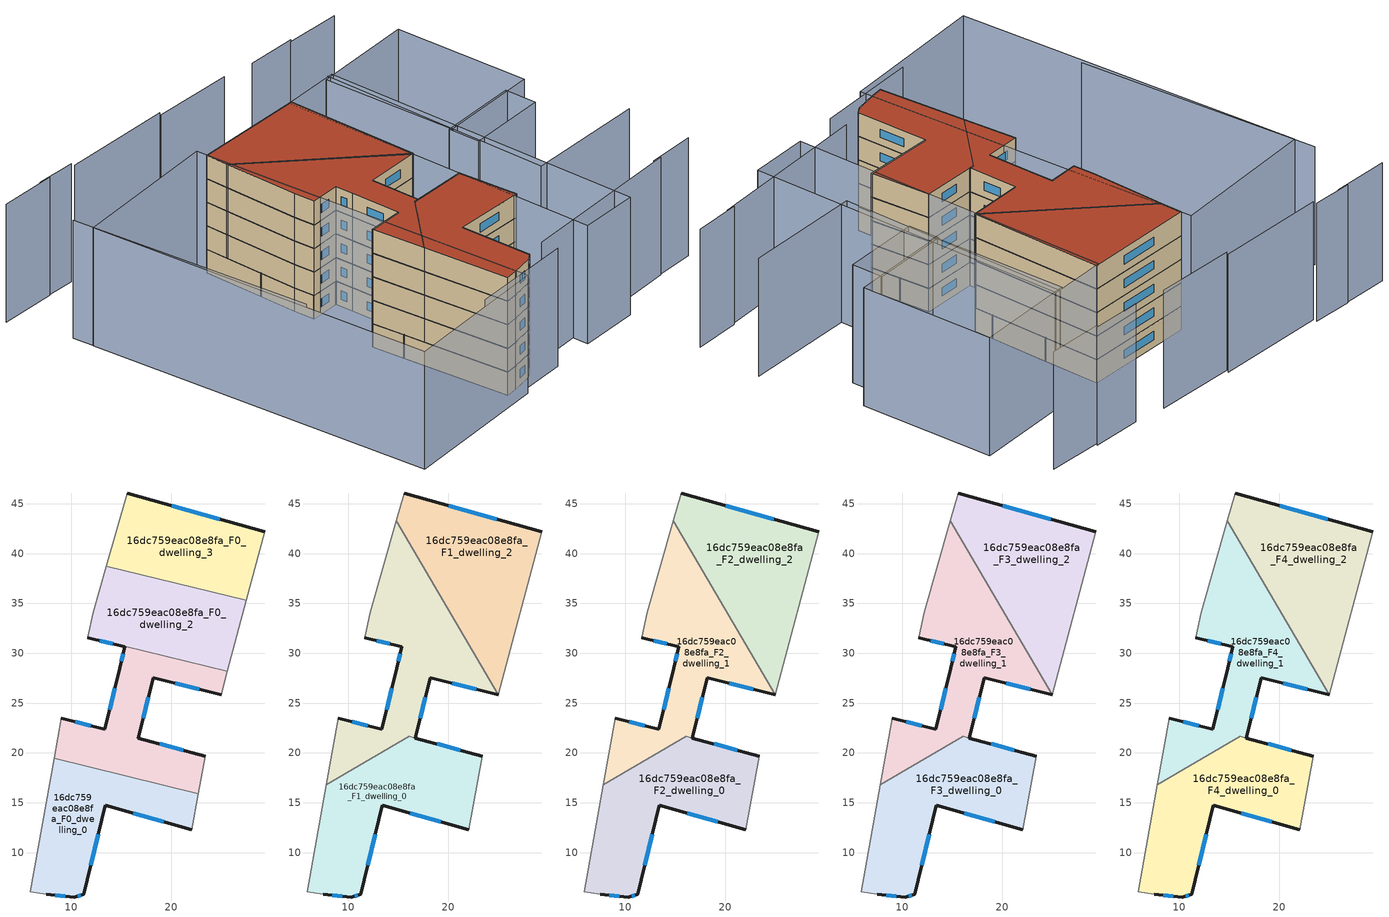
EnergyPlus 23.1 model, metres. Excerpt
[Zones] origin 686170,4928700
16dc759eac08e8fa_F0_dwelling_0
 floor ground (EU_floor_Construction): 22.07,12.26 22.73,15.91 8.26,19.44 5.88,6.04 7.46,5.79 10.3,5.53 11.25,5.82 13.37,14.76 z0
 wall outside (EU_wall_Construction): 22.07,12.26 13.37,14.76 11.25,5.82 10.3,5.53 7.46,5.79 z0:3
 wall adiabatic (EU_wall_Construction): 7.46,5.79 5.88,6.04 8.26,19.44 / 22.73,15.91 22.07,12.26 z0:3
 wall to 16dc759eac08e8fa_F0_dwelling_1 (EU_wall_Construction): 8.26,19.44 22.73,15.91 z0:3
 window (EU_Window_Construction): 10.94,5.73 10.61,5.63 / 9.38,5.62 8.38,5.71 / 19.24,13.08 16.2,13.95 / 12.68,11.85 11.94,8.73 z0.98:2.02
16dc759eac08e8fa_F0_dwelling_1
 floor ground (EU_floor_Construction): 22.73,15.91 23.42,19.67 16.7,21.49 18.21,27.55 25.02,25.83 25.65,28.19 15.37,30.7 15.36,30.66 14.84,28.49 13.33,22.35 8.97,23.47 8.26,19.44 z0
 wall outside (EU_wall_Construction): 8.97,23.47 13.33,22.35 14.84,28.49 15.36,30.66 / 25.02,25.83 18.21,27.55 16.7,21.49 23.42,19.67 z0:3
 wall adiabatic (EU_wall_Construction): 23.42,19.67 22.73,15.91 / 8.26,19.44 8.97,23.47 / 25.65,28.19 25.02,25.83 z0:3
 wall to 16dc759eac08e8fa_F0_dwelling_2 (EU_wall_Construction): 15.36,30.66 15.37,30.7 25.65,28.19 z0:3
 window (EU_Window_Construction): 17.72,25.58 17.19,23.46 / 18.88,20.9 21.23,20.26 / 10.39,23.11 11.91,22.72 / 13.82,24.35 14.35,26.5 / 15.01,29.2 15.19,29.95 / 22.8,26.39 20.42,26.99 z0.98:2.02
16dc759eac08e8fa_F0_dwelling_2
 floor ground (EU_floor_Construction): 25.65,28.19 27.54,35.3 13.5,38.73 12.19,34.1 11.65,31.61 11.64,31.55 15.36,30.66 15.37,30.7 z0
 wall outside (EU_wall_Construction): 15.36,30.66 11.64,31.55 z0:3
 wall adiabatic (EU_wall_Construction): 11.64,31.55 11.65,31.61 12.19,34.1 13.5,38.73 / 27.54,35.3 25.65,28.19 z0:3
 wall to 16dc759eac08e8fa_F0_dwelling_3 (EU_wall_Construction): 13.5,38.73 27.54,35.3 z0:3
 window (EU_Window_Construction): 14.15,30.95 12.85,31.26 z0.98:2.02
16dc759eac08e8fa_F0_dwelling_3
 floor ground (EU_floor_Construction): 27.54,35.3 29.38,42.22 15.58,46.09 13.5,38.73 z0
 wall outside (EU_wall_Construction): 15.58,46.09 29.38,42.22 z0:3
 wall adiabatic (EU_wall_Construction): 13.5,38.73 15.58,46.09 / 29.38,42.22 27.54,35.3 z0:3
 window (EU_Window_Construction): 20.07,44.83 24.89,43.48 z0.98:2.02
16dc759eac08e8fa_F1_dwelling_0
 floor to 16dc759eac08e8fa_F0_dwelling_0 (EU_floor_Construction): 22.07,12.26 22.73,15.91 11.11,18.74 7.79,16.8 5.88,6.04 7.46,5.79 10.3,5.53 11.25,5.82 13.37,14.76 z3
 floor to 16dc759eac08e8fa_F0_dwelling_1 (EU_floor_Construction): 22.73,15.91 23.42,19.67 16.09,21.65 11.11,18.74 z3
 wall outside (EU_wall_Construction): 16.7,21.49 23.42,19.67 / 22.07,12.26 13.37,14.76 11.25,5.82 10.3,5.53 7.46,5.79 z3:6
 wall adiabatic (EU_wall_Construction): 7.46,5.79 5.88,6.04 7.79,16.8 / 23.42,19.67 22.07,12.26 z3:6
 wall to 16dc759eac08e8fa_F1_dwelling_1 (EU_wall_Construction): 16.1,21.65 16.7,21.49 / 7.79,16.8 16.09,21.65 z3:6
 window (EU_Window_Construction): 10.94,5.73 10.61,5.63 / 9.38,5.62 8.38,5.71 / 18.89,20.9 21.24,20.26 / 19.24,13.08 16.2,13.95 / 12.68,11.85 11.94,8.73 z3.98:5.02
16dc759eac08e8fa_F1_dwelling_1
 floor to 16dc759eac08e8fa_F0_dwelling_1 (EU_floor_Construction): 25.02,25.83 23.31,28.76 15.37,30.7 15.36,30.66 14.84,28.49 13.33,22.35 8.97,23.47 8.26,19.44 11.11,18.74 16.1,21.65 16.7,21.49 18.21,27.55 z3
 floor to 16dc759eac08e8fa_F0_dwelling_0 (EU_floor_Construction): 11.11,18.74 8.26,19.44 7.79,16.8 z3
 floor to 16dc759eac08e8fa_F0_dwelling_2 (EU_floor_Construction): 23.31,28.76 18.15,37.59 13.5,38.73 12.19,34.1 11.64,31.55 15.36,30.66 15.37,30.7 z3
 floor to 16dc759eac08e8fa_F0_dwelling_3 (EU_floor_Construction): 18.15,37.59 14.8,43.33 13.5,38.73 z3
 wall outside (EU_wall_Construction): 8.97,23.47 13.33,22.35 14.84,28.49 15.36,30.66 11.64,31.55 / 25.02,25.83 18.21,27.55 16.7,21.49 z3:6
 wall adiabatic (EU_wall_Construction): 7.79,16.8 8.97,23.47 / 11.64,31.55 12.19,34.1 14.8,43.33 z3:6
 wall to 16dc759eac08e8fa_F1_dwelling_2 (EU_wall_Construction): 14.8,43.33 25.02,25.83 z3:6
 window (EU_Window_Construction): 10.39,23.11 11.91,22.72 / 13.82,24.35 14.35,26.5 / 15.01,29.2 15.19,29.96 / 14.15,30.95 12.85,31.26 / 22.8,26.39 20.42,26.99 / 17.72,25.58 17.19,23.46 z3.98:5.02
16dc759eac08e8fa_F1_dwelling_2
 floor to 16dc759eac08e8fa_F0_dwelling_2 (EU_floor_Construction): 25.65,28.19 27.54,35.3 18.15,37.59 23.31,28.76 z3
 floor to 16dc759eac08e8fa_F0_dwelling_3 (EU_floor_Construction): 27.54,35.3 29.38,42.22 15.58,46.09 14.8,43.33 18.15,37.59 z3
 floor to 16dc759eac08e8fa_F0_dwelling_1 (EU_floor_Construction): 25.02,25.83 25.65,28.19 23.31,28.76 z3
 wall outside (EU_wall_Construction): 15.58,46.09 29.38,42.22 z3:6
 wall adiabatic (EU_wall_Construction): 29.38,42.22 25.02,25.83 / 14.8,43.33 15.58,46.09 z3:6
 window (EU_Window_Construction): 20.07,44.83 24.89,43.48 z3.98:5.02
16dc759eac08e8fa_F2_dwelling_0
 floor to 16dc759eac08e8fa_F1_dwelling_0 (EU_floor_Construction): 22.07,12.26 23.42,19.67 16.09,21.65 7.79,16.8 5.88,6.04 7.46,5.79 10.3,5.53 11.25,5.82 13.37,14.76 z6
 wall outside (EU_wall_Construction): 16.7,21.49 23.42,19.67 / 22.07,12.26 13.37,14.76 11.25,5.82 10.3,5.53 7.46,5.79 z6:9
 wall adiabatic (EU_wall_Construction): 7.46,5.79 5.88,6.04 7.79,16.8 / 23.42,19.67 22.07,12.26 z6:9
 wall to 16dc759eac08e8fa_F2_dwelling_1 (EU_wall_Construction): 16.1,21.65 16.7,21.49 / 7.79,16.8 16.09,21.65 z6:9
 window (EU_Window_Construction): 10.94,5.73 10.61,5.63 / 9.38,5.62 8.38,5.71 / 18.89,20.9 21.24,20.26 / 19.24,13.08 16.2,13.95 / 12.68,11.85 11.94,8.73 z6.98:8.02
16dc759eac08e8fa_F2_dwelling_1
 floor to 16dc759eac08e8fa_F1_dwelling_1 (EU_floor_Construction): 25.02,25.83 14.8,43.33 12.19,34.1 11.64,31.55 15.36,30.66 14.84,28.49 13.33,22.35 8.97,23.47 7.79,16.8 16.1,21.65 16.7,21.49 18.21,27.55 z6
 wall outside (EU_wall_Construction): 8.97,23.47 13.33,22.35 14.84,28.49 15.36,30.66 11.64,31.55 / 25.02,25.83 18.21,27.55 16.7,21.49 z6:9
 wall adiabatic (EU_wall_Construction): 7.79,16.8 8.97,23.47 / 11.64,31.55 12.19,34.1 14.8,43.33 z6:9
 wall to 16dc759eac08e8fa_F2_dwelling_2 (EU_wall_Construction): 14.8,43.33 25.02,25.83 z6:9
 window (EU_Window_Construction): 10.39,23.11 11.91,22.72 / 13.82,24.35 14.35,26.5 / 15.01,29.2 15.19,29.96 / 14.15,30.95 12.85,31.26 / 22.8,26.39 20.42,26.99 / 17.72,25.58 17.19,23.46 z6.98:8.02
16dc759eac08e8fa_F2_dwelling_2
 floor to 16dc759eac08e8fa_F1_dwelling_2 (EU_floor_Construction): 25.02,25.83 29.38,42.22 15.58,46.09 14.8,43.33 z6
 wall outside (EU_wall_Construction): 15.58,46.09 29.38,42.22 z6:9
 wall adiabatic (EU_wall_Construction): 29.38,42.22 25.02,25.83 / 14.8,43.33 15.58,46.09 z6:9
 window (EU_Window_Construction): 20.07,44.83 24.89,43.48 z6.98:8.02
16dc759eac08e8fa_F3_dwelling_0
 floor to 16dc759eac08e8fa_F2_dwelling_0 (EU_floor_Construction): 22.07,12.26 23.42,19.67 16.09,21.65 7.79,16.8 5.88,6.04 7.46,5.79 10.3,5.53 11.25,5.82 13.37,14.76 z9
 wall outside (EU_wall_Construction): 16.7,21.49 23.42,19.67 / 22.07,12.26 13.37,14.76 11.25,5.82 10.3,5.53 7.46,5.79 z9:12
 wall adiabatic (EU_wall_Construction): 7.46,5.79 5.88,6.04 7.79,16.8 / 23.42,19.67 22.07,12.26 z9:12
 wall to 16dc759eac08e8fa_F3_dwelling_1 (EU_wall_Construction): 16.1,21.65 16.7,21.49 / 7.79,16.8 16.09,21.65 z9:12
 window (EU_Window_Construction): 10.94,5.73 10.61,5.63 / 9.38,5.62 8.38,5.71 / 18.89,20.9 21.24,20.26 / 19.24,13.08 16.2,13.95 / 12.68,11.85 11.94,8.73 z9.98:11.02
16dc759eac08e8fa_F3_dwelling_1
 floor to 16dc759eac08e8fa_F2_dwelling_1 (EU_floor_Construction): 25.02,25.83 14.8,43.33 12.19,34.1 11.64,31.55 15.36,30.66 14.84,28.49 13.33,22.35 8.97,23.47 7.79,16.8 16.1,21.65 16.7,21.49 18.21,27.55 z9
 wall outside (EU_wall_Construction): 8.97,23.47 13.33,22.35 14.84,28.49 15.36,30.66 11.64,31.55 / 25.02,25.83 18.21,27.55 16.7,21.49 z9:12
 wall adiabatic (EU_wall_Construction): 7.79,16.8 8.97,23.47 / 11.64,31.55 12.19,34.1 14.8,43.33 z9:12
 wall to 16dc759eac08e8fa_F3_dwelling_2 (EU_wall_Construction): 14.8,43.33 25.02,25.83 z9:12
 window (EU_Window_Construction): 10.39,23.11 11.91,22.72 / 13.82,24.35 14.35,26.5 / 15.01,29.2 15.19,29.96 / 14.15,30.95 12.85,31.26 / 22.8,26.39 20.42,26.99 / 17.72,25.58 17.19,23.46 z9.98:11.02
16dc759eac08e8fa_F3_dwelling_2
 floor to 16dc759eac08e8fa_F2_dwelling_2 (EU_floor_Construction): 25.02,25.83 29.38,42.22 15.58,46.09 14.8,43.33 z9
 wall outside (EU_wall_Construction): 15.58,46.09 29.38,42.22 z9:12
 wall adiabatic (EU_wall_Construction): 29.38,42.22 25.02,25.83 / 14.8,43.33 15.58,46.09 z9:12
 window (EU_Window_Construction): 20.07,44.83 24.89,43.48 z9.98:11.02
16dc759eac08e8fa_F4_dwelling_0
 floor to 16dc759eac08e8fa_F3_dwelling_0 (EU_floor_Construction): 22.07,12.26 23.42,19.67 16.09,21.65 7.79,16.8 5.88,6.04 7.46,5.79 10.3,5.53 11.25,5.82 13.37,14.76 z12
 wall outside (EU_wall_Construction): 16.7,21.49 23.42,19.67 / 22.07,12.26 13.37,14.76 11.25,5.82 10.3,5.53 7.46,5.79 z12:15
 wall adiabatic (EU_wall_Construction): 7.46,5.79 5.88,6.04 7.79,16.8 / 23.42,19.67 22.07,12.26 z12:15
 wall to 16dc759eac08e8fa_F4_dwelling_1 (EU_wall_Construction): 16.1,21.65 16.7,21.49 / 7.79,16.8 16.09,21.65 z12:15
 window (EU_Window_Construction): 10.94,5.73 10.61,5.63 / 9.38,5.62 8.38,5.71 / 18.89,20.9 21.24,20.26 / 19.24,13.08 16.2,13.95 / 12.68,11.85 11.94,8.73 z12.98:14.02
 roof outside (EU_roof_Construction): 23.42,19.67 22.07,12.26 13.37,14.76 11.25,5.82 10.3,5.53 7.46,5.79 5.88,6.04 7.79,16.8 16.1,21.65 z15
16dc759eac08e8fa_F4_dwelling_1
 floor to 16dc759eac08e8fa_F3_dwelling_1 (EU_floor_Construction): 25.02,25.83 14.8,43.33 12.19,34.1 11.64,31.55 15.36,30.66 14.84,28.49 13.33,22.35 8.97,23.47 7.79,16.8 16.1,21.65 16.7,21.49 18.21,27.55 z12
 wall outside (EU_wall_Construction): 8.97,23.47 13.33,22.35 14.84,28.49 15.36,30.66 11.64,31.55 / 25.02,25.83 18.21,27.55 16.7,21.49 z12:15
 wall adiabatic (EU_wall_Construction): 7.79,16.8 8.97,23.47 / 11.64,31.55 12.19,34.1 14.8,43.33 z12:15
 wall to 16dc759eac08e8fa_F4_dwelling_2 (EU_wall_Construction): 14.8,43.33 25.02,25.83 z12:15
 window (EU_Window_Construction): 10.39,23.11 11.91,22.72 / 13.82,24.35 14.35,26.5 / 15.01,29.2 15.19,29.96 / 14.15,30.95 12.85,31.26 / 22.8,26.39 20.42,26.99 / 17.72,25.58 17.19,23.46 z12.98:14.02
 roof outside (EU_roof_Construction): 14.8,43.33 25.02,25.83 18.21,27.55 16.7,21.49 16.1,21.65 7.79,16.8 8.97,23.47 13.33,22.35 14.84,28.49 15.36,30.66 11.64,31.55 12.19,34.1 z15
16dc759eac08e8fa_F4_dwelling_2
 floor to 16dc759eac08e8fa_F3_dwelling_2 (EU_floor_Construction): 25.02,25.83 29.38,42.22 15.58,46.09 14.8,43.33 z12
 wall outside (EU_wall_Construction): 15.58,46.09 29.38,42.22 z12:15
 wall adiabatic (EU_wall_Construction): 29.38,42.22 25.02,25.83 / 14.8,43.33 15.58,46.09 z12:15
 window (EU_Window_Construction): 20.07,44.83 24.89,43.48 z12.98:14.02
 roof outside (EU_roof_Construction): 29.38,42.22 25.02,25.83 14.8,43.33 15.58,46.09 z15
shading: 14.08,5.72 35.31,1.09 / 0.76,6.41 13.62,3.61 / 34.3,1.48 40.15,0.04 / 42.95,8.26 28.25,12.09 / 28.25,12.09 35.72,40.75 / -2.55,53.79 -7.98,23.73 / 47.4,45.24 40.52,47.28 / 40.94,47.5 34.86,49.29 / 31.05,50.93 21.1,53.94 / 21.47,54.28 7.84,58.24 / 7.99,58.74 3.13,60.19 / 4.52,59.7 -2.5,61.75 / 40.96,21.99 40.03,18.07 / 40.03,18.07 30.26,20.4 / 30.26,20.4 31.19,24.32 / 31.19,24.32 40.96,21.99 / 36.24,40.53 26.45,0.76 / 26.45,0.76 19.2,2.55 / 19.2,2.55 28.99,42.32 / 28.99,42.32 36.24,40.53 / 15.84,47.39 7.24,4.29 / 7.24,4.29 -11.63,8.05 / -11.63,8.05 -3.03,51.15 / -3.03,51.15 15.84,47.39 / 35,40.58 47.65,37.72 / 47.65,37.72 43.9,21.13 / 43.9,21.13 31.25,23.99 / 31.25,23.99 35,40.58 z0:15
[Building]
EU S2 Campaign: North Axis=0; Terrain=City; Solar Distribution=FullExterior
[Site:Location]
Bologna: Latitude=44.5; Longitude=11.25; Time Zone=1; Elevation=37
[SizingPeriod:WeatherFileDays]
AnnualSizingPeriod: Begin Month=1; Begin Day of Month=1; End Month=12; End Day of Month=31; Day of Week for Start Day=Monday; Use Weather File Daylight Saving Period=No; Use Weather File Rain and Snow Indicators=No
[MATERIAL]
EU_InternalMass_Material: Roughness=MediumRough; Thickness=0.1; Conductivity=1; Density=1800; Specific Heat=900; Thermal Absorptance=0.9; Solar Absorptance=0.7; Visible Absorptance=0.7
[MATERIAL:NOMASS] Roughness=MediumRough; Thermal Absorptance=0.9; Solar Absorptance=0.7; Visible Absorptance=0.7
Name | Thermal Resistance
EU_wall_NoMass | 0.905828
EU_roof_NoMass | 0.37593
EU_floor_NoMass | 0.67114
[WINDOWMATERIAL:SIMPLEGLAZINGSYSTEM]
EU_Window_SimpleGlazing: UFactor=4.52486; Solar Heat Gain Coefficient=0.85; Visible Transmittance=0.85
[CONSTRUCTION]
EU_wall_Construction: EU_wall_NoMass
EU_roof_Construction: EU_roof_NoMass
EU_floor_Construction: EU_floor_NoMass
EU_InternalMass_Construction: EU_InternalMass_Material
EU_Window_Construction: EU_Window_SimpleGlazing
[ZONE] Type=1; Multiplier=1; Ceiling Height=autocalculate; Floor Area=autocalculate; Part of Total Floor Area=Yes
Name | Volume
16dc759eac08e8fa_F0_dwelling_0 | 319.663
16dc759eac08e8fa_F1_dwelling_0; 16dc759eac08e8fa_F2_dwelling_0; 16dc759eac08e8fa_F3_dwelling_0; 16dc759eac08e8fa_F4_dwelling_0 | 423.166
16dc759eac08e8fa_F0_dwelling_1 | 319.174
16dc759eac08e8fa_F1_dwelling_1; 16dc759eac08e8fa_F2_dwelling_1; 16dc759eac08e8fa_F3_dwelling_1; 16dc759eac08e8fa_F4_dwelling_1 | 428.083
16dc759eac08e8fa_F0_dwelling_2 | 320.183
16dc759eac08e8fa_F1_dwelling_2; 16dc759eac08e8fa_F2_dwelling_2; 16dc759eac08e8fa_F3_dwelling_2; 16dc759eac08e8fa_F4_dwelling_2 | 427.398
16dc759eac08e8fa_F0_dwelling_3 | 319.6875
[INTERNALMASS] Construction=EU_InternalMass_Construction
Name | Zone or ZoneList | Surface Area
16dc759eac08e8fa_F0_dwelling_0_EU_InternalMass | 16dc759eac08e8fa_F0_dwelling_0 | 106.554
16dc759eac08e8fa_F0_dwelling_1_EU_InternalMass | 16dc759eac08e8fa_F0_dwelling_1 | 106.393
16dc759eac08e8fa_F0_dwelling_2_EU_InternalMass | 16dc759eac08e8fa_F0_dwelling_2 | 106.728
16dc759eac08e8fa_F0_dwelling_3_EU_InternalMass | 16dc759eac08e8fa_F0_dwelling_3 | 106.563
16dc759eac08e8fa_F1_dwelling_0_EU_InternalMass | 16dc759eac08e8fa_F1_dwelling_0 | 141.073
16dc759eac08e8fa_F1_dwelling_1_EU_InternalMass | 16dc759eac08e8fa_F1_dwelling_1 | 142.689
16dc759eac08e8fa_F1_dwelling_2_EU_InternalMass | 16dc759eac08e8fa_F1_dwelling_2 | 142.475
16dc759eac08e8fa_F2_dwelling_0_EU_InternalMass | 16dc759eac08e8fa_F2_dwelling_0 | 141.073
16dc759eac08e8fa_F2_dwelling_1_EU_InternalMass | 16dc759eac08e8fa_F2_dwelling_1 | 142.689
16dc759eac08e8fa_F2_dwelling_2_EU_InternalMass | 16dc759eac08e8fa_F2_dwelling_2 | 142.475
16dc759eac08e8fa_F3_dwelling_0_EU_InternalMass | 16dc759eac08e8fa_F3_dwelling_0 | 141.073
16dc759eac08e8fa_F3_dwelling_1_EU_InternalMass | 16dc759eac08e8fa_F3_dwelling_1 | 142.689
16dc759eac08e8fa_F3_dwelling_2_EU_InternalMass | 16dc759eac08e8fa_F3_dwelling_2 | 142.475
16dc759eac08e8fa_F4_dwelling_0_EU_InternalMass | 16dc759eac08e8fa_F4_dwelling_0 | 141.073
16dc759eac08e8fa_F4_dwelling_1_EU_InternalMass | 16dc759eac08e8fa_F4_dwelling_1 | 142.689
16dc759eac08e8fa_F4_dwelling_2_EU_InternalMass | 16dc759eac08e8fa_F4_dwelling_2 | 142.475
[OTHEREQUIPMENT] Fuel Type=Electricity; Design Level Calculation Method=Watts/Area; Power per Zone Floor Area=1; Fraction Latent=0; Fraction Radiant=0; Fraction Lost=0; Carbon Dioxide Generation Rate=0; EndUse Subcategory=EU_Step8_InternalGains
Name | Zone or ZoneList or Space or SpaceList | Schedule
EU_Step8_InternalGain_16dc759eac08e8fa_F0_dwelling_0_f000 | 16dc759eac08e8fa_F0_dwelling_0 | EU_Step8_GainSchedule_16dc759eac08e8fa_F0_dwelling_0_f000
EU_Step8_InternalGain_16dc759eac08e8fa_F0_dwelling_1_f000 | 16dc759eac08e8fa_F0_dwelling_1 | EU_Step8_GainSchedule_16dc759eac08e8fa_F0_dwelling_1_f000
EU_Step8_InternalGain_16dc759eac08e8fa_F0_dwelling_2_f000 | 16dc759eac08e8fa_F0_dwelling_2 | EU_Step8_GainSchedule_16dc759eac08e8fa_F0_dwelling_2_f000
EU_Step8_InternalGain_16dc759eac08e8fa_F0_dwelling_3_f000 | 16dc759eac08e8fa_F0_dwelling_3 | EU_Step8_GainSchedule_16dc759eac08e8fa_F0_dwelling_3_f000
EU_Step8_InternalGain_16dc759eac08e8fa_F1_dwelling_0_f000 | 16dc759eac08e8fa_F1_dwelling_0 | EU_Step8_GainSchedule_16dc759eac08e8fa_F1_dwelling_0_f000
EU_Step8_InternalGain_16dc759eac08e8fa_F1_dwelling_1_f000 | 16dc759eac08e8fa_F1_dwelling_1 | EU_Step8_GainSchedule_16dc759eac08e8fa_F1_dwelling_1_f000
EU_Step8_InternalGain_16dc759eac08e8fa_F1_dwelling_2_f000 | 16dc759eac08e8fa_F1_dwelling_2 | EU_Step8_GainSchedule_16dc759eac08e8fa_F1_dwelling_2_f000
EU_Step8_InternalGain_16dc759eac08e8fa_F2_dwelling_0_f000 | 16dc759eac08e8fa_F2_dwelling_0 | EU_Step8_GainSchedule_16dc759eac08e8fa_F2_dwelling_0_f000
EU_Step8_InternalGain_16dc759eac08e8fa_F2_dwelling_1_f000 | 16dc759eac08e8fa_F2_dwelling_1 | EU_Step8_GainSchedule_16dc759eac08e8fa_F2_dwelling_1_f000
EU_Step8_InternalGain_16dc759eac08e8fa_F2_dwelling_2_f000 | 16dc759eac08e8fa_F2_dwelling_2 | EU_Step8_GainSchedule_16dc759eac08e8fa_F2_dwelling_2_f000
EU_Step8_InternalGain_16dc759eac08e8fa_F3_dwelling_0_f000 | 16dc759eac08e8fa_F3_dwelling_0 | EU_Step8_GainSchedule_16dc759eac08e8fa_F3_dwelling_0_f000
EU_Step8_InternalGain_16dc759eac08e8fa_F3_dwelling_1_f000 | 16dc759eac08e8fa_F3_dwelling_1 | EU_Step8_GainSchedule_16dc759eac08e8fa_F3_dwelling_1_f000
EU_Step8_InternalGain_16dc759eac08e8fa_F3_dwelling_2_f000 | 16dc759eac08e8fa_F3_dwelling_2 | EU_Step8_GainSchedule_16dc759eac08e8fa_F3_dwelling_2_f000
EU_Step8_InternalGain_16dc759eac08e8fa_F4_dwelling_0_f000 | 16dc759eac08e8fa_F4_dwelling_0 | EU_Step8_GainSchedule_16dc759eac08e8fa_F4_dwelling_0_f000
EU_Step8_InternalGain_16dc759eac08e8fa_F4_dwelling_1_f000 | 16dc759eac08e8fa_F4_dwelling_1 | EU_Step8_GainSchedule_16dc759eac08e8fa_F4_dwelling_1_f000
EU_Step8_InternalGain_16dc759eac08e8fa_F4_dwelling_2_f000 | 16dc759eac08e8fa_F4_dwelling_2 | EU_Step8_GainSchedule_16dc759eac08e8fa_F4_dwelling_2_f000
[ZONEVENTILATION:DESIGNFLOWRATE] Schedule=EU_AlwaysOn; Design Flow Rate Calculation Method=AirChanges/Hour; Air Changes per Hour=0.73129; Ventilation Type=Natural; Fan Pressure Rise=0; Fan Total Efficiency=1; Constant Term Coefficient=1; Temperature Term Coefficient=0; Velocity Term Coefficient=0; Velocity Squared Term Coefficient=0; Minimum Indoor Temperature=-100; Maximum Indoor Temperature=100; Delta Temperature=-100; Minimum Outdoor Temperature=-100; Maximum Outdoor Temperature=100; Maximum Wind Speed=40
Name | Zone or ZoneList or Space or SpaceList
EU_ConstantAir_16dc759eac08e8fa_F0_dwelling_0 | 16dc759eac08e8fa_F0_dwelling_0
EU_ConstantAir_16dc759eac08e8fa_F0_dwelling_1 | 16dc759eac08e8fa_F0_dwelling_1
EU_ConstantAir_16dc759eac08e8fa_F0_dwelling_2 | 16dc759eac08e8fa_F0_dwelling_2
EU_ConstantAir_16dc759eac08e8fa_F0_dwelling_3 | 16dc759eac08e8fa_F0_dwelling_3
EU_ConstantAir_16dc759eac08e8fa_F1_dwelling_0 | 16dc759eac08e8fa_F1_dwelling_0
EU_ConstantAir_16dc759eac08e8fa_F1_dwelling_1 | 16dc759eac08e8fa_F1_dwelling_1
EU_ConstantAir_16dc759eac08e8fa_F1_dwelling_2 | 16dc759eac08e8fa_F1_dwelling_2
EU_ConstantAir_16dc759eac08e8fa_F2_dwelling_0 | 16dc759eac08e8fa_F2_dwelling_0
EU_ConstantAir_16dc759eac08e8fa_F2_dwelling_1 | 16dc759eac08e8fa_F2_dwelling_1
EU_ConstantAir_16dc759eac08e8fa_F2_dwelling_2 | 16dc759eac08e8fa_F2_dwelling_2
EU_ConstantAir_16dc759eac08e8fa_F3_dwelling_0 | 16dc759eac08e8fa_F3_dwelling_0
EU_ConstantAir_16dc759eac08e8fa_F3_dwelling_1 | 16dc759eac08e8fa_F3_dwelling_1
EU_ConstantAir_16dc759eac08e8fa_F3_dwelling_2 | 16dc759eac08e8fa_F3_dwelling_2
EU_ConstantAir_16dc759eac08e8fa_F4_dwelling_0 | 16dc759eac08e8fa_F4_dwelling_0
EU_ConstantAir_16dc759eac08e8fa_F4_dwelling_1 | 16dc759eac08e8fa_F4_dwelling_1
EU_ConstantAir_16dc759eac08e8fa_F4_dwelling_2 | 16dc759eac08e8fa_F4_dwelling_2
[HVACTEMPLATE:THERMOSTAT] Constant Heating Setpoint=20; Constant Cooling Setpoint=50
EU_HeatOnly_16dc759eac08e8fa_F0_dwelling_0; EU_HeatOnly_16dc759eac08e8fa_F0_dwelling_1; EU_HeatOnly_16dc759eac08e8fa_F0_dwelling_2; EU_HeatOnly_16dc759eac08e8fa_F0_dwelling_3; EU_HeatOnly_16dc759eac08e8fa_F1_dwelling_0; EU_HeatOnly_16dc759eac08e8fa_F1_dwelling_1; EU_HeatOnly_16dc759eac08e8fa_F1_dwelling_2; EU_HeatOnly_16dc759eac08e8fa_F2_dwelling_0; EU_HeatOnly_16dc759eac08e8fa_F2_dwelling_1; EU_HeatOnly_16dc759eac08e8fa_F2_dwelling_2; EU_HeatOnly_16dc759eac08e8fa_F3_dwelling_0; EU_HeatOnly_16dc759eac08e8fa_F3_dwelling_1; EU_HeatOnly_16dc759eac08e8fa_F3_dwelling_2; EU_HeatOnly_16dc759eac08e8fa_F4_dwelling_0; EU_HeatOnly_16dc759eac08e8fa_F4_dwelling_1; EU_HeatOnly_16dc759eac08e8fa_F4_dwelling_2
[HVACTEMPLATE:ZONE:IDEALLOADSAIRSYSTEM] System Availability Schedule=EU_AlwaysOn; Maximum Heating Supply Air Temperature=50; Minimum Cooling Supply Air Temperature=13; Maximum Heating Supply Air Humidity Ratio=0.0156; Minimum Cooling Supply Air Humidity Ratio=0.0077; Heating Limit=NoLimit; Cooling Limit=NoLimit; Heating Availability Schedule=EU_AlwaysOn; Cooling Availability Schedule=EU_CoolingOff; Dehumidification Control Type=ConstantSensibleHeatRatio; Cooling Sensible Heat Ratio=0.7; Dehumidification Setpoint=60; Humidification Control Type=None; Humidification Setpoint=30; Outdoor Air Method=None; Outdoor Air Flow Rate per Person=0.00944; Outdoor Air Flow Rate per Zone Floor Area=0; Outdoor Air Flow Rate per Zone=0; Demand Controlled Ventilation Type=None; Outdoor Air Economizer Type=NoEconomizer; Heat Recovery Type=None; Sensible Heat Recovery Effectiveness=0.7; Latent Heat Recovery Effectiveness=0.65
Name | Template Thermostat
16dc759eac08e8fa_F0_dwelling_0 | EU_HeatOnly_16dc759eac08e8fa_F0_dwelling_0
16dc759eac08e8fa_F0_dwelling_1 | EU_HeatOnly_16dc759eac08e8fa_F0_dwelling_1
16dc759eac08e8fa_F0_dwelling_2 | EU_HeatOnly_16dc759eac08e8fa_F0_dwelling_2
16dc759eac08e8fa_F0_dwelling_3 | EU_HeatOnly_16dc759eac08e8fa_F0_dwelling_3
16dc759eac08e8fa_F1_dwelling_0 | EU_HeatOnly_16dc759eac08e8fa_F1_dwelling_0
16dc759eac08e8fa_F1_dwelling_1 | EU_HeatOnly_16dc759eac08e8fa_F1_dwelling_1
16dc759eac08e8fa_F1_dwelling_2 | EU_HeatOnly_16dc759eac08e8fa_F1_dwelling_2
16dc759eac08e8fa_F2_dwelling_0 | EU_HeatOnly_16dc759eac08e8fa_F2_dwelling_0
16dc759eac08e8fa_F2_dwelling_1 | EU_HeatOnly_16dc759eac08e8fa_F2_dwelling_1
16dc759eac08e8fa_F2_dwelling_2 | EU_HeatOnly_16dc759eac08e8fa_F2_dwelling_2
16dc759eac08e8fa_F3_dwelling_0 | EU_HeatOnly_16dc759eac08e8fa_F3_dwelling_0
16dc759eac08e8fa_F3_dwelling_1 | EU_HeatOnly_16dc759eac08e8fa_F3_dwelling_1
16dc759eac08e8fa_F3_dwelling_2 | EU_HeatOnly_16dc759eac08e8fa_F3_dwelling_2
16dc759eac08e8fa_F4_dwelling_0 | EU_HeatOnly_16dc759eac08e8fa_F4_dwelling_0
16dc759eac08e8fa_F4_dwelling_1 | EU_HeatOnly_16dc759eac08e8fa_F4_dwelling_1
16dc759eac08e8fa_F4_dwelling_2 | EU_HeatOnly_16dc759eac08e8fa_F4_dwelling_2
[SIZING:ZONE] Zone Cooling Design Supply Air Temperature Input Method=SupplyAirTemperature; Zone Cooling Design Supply Air Temperature=13; Zone Heating Design Supply Air Temperature Input Method=SupplyAirTemperature; Zone Heating Design Supply Air Temperature=50; Zone Cooling Design Supply Air Humidity Ratio=0.008; Zone Heating Design Supply Air Humidity Ratio=0.008; Cooling Design Air Flow Method=DesignDay; Cooling Design Air Flow Rate=0; Cooling Minimum Air Flow per Zone Floor Area=0.000762; Cooling Minimum Air Flow=0; Cooling Minimum Air Flow Fraction=0.2; Heating Design Air Flow Method=DesignDay; Heating Design Air Flow Rate=0; Heating Maximum Air Flow per Zone Floor Area=0.002032; Heating Maximum Air Flow=0.141576; Heating Maximum Air Flow Fraction=0.3; Account for Dedicated Outdoor Air System=No; Dedicated Outdoor Air System Control Strategy=NeutralSupplyAir; Dedicated Outdoor Air Low Setpoint Temperature for Design=autosize; Dedicated Outdoor Air High Setpoint Temperature for Design=autosize; Zone Load Sizing Method=Sensible Load Only No Latent Load; Zone Latent Cooling Design Supply Air Humidity Ratio Input Method=HumidityRatioDifference; Zone Cooling Design Supply Air Humidity Ratio Difference=0.005; Zone Latent Heating Design Supply Air Humidity Ratio Input Method=HumidityRatioDifference; Zone Humidification Design Supply Air Humidity Ratio Difference=0.005
16dc759eac08e8fa_F0_dwelling_0; 16dc759eac08e8fa_F0_dwelling_1; 16dc759eac08e8fa_F0_dwelling_2; 16dc759eac08e8fa_F0_dwelling_3; 16dc759eac08e8fa_F1_dwelling_0; 16dc759eac08e8fa_F1_dwelling_1; 16dc759eac08e8fa_F1_dwelling_2; 16dc759eac08e8fa_F2_dwelling_0; 16dc759eac08e8fa_F2_dwelling_1; 16dc759eac08e8fa_F2_dwelling_2; 16dc759eac08e8fa_F3_dwelling_0; 16dc759eac08e8fa_F3_dwelling_1; 16dc759eac08e8fa_F3_dwelling_2; 16dc759eac08e8fa_F4_dwelling_0; 16dc759eac08e8fa_F4_dwelling_1; 16dc759eac08e8fa_F4_dwelling_2
[SCHEDULE:CONSTANT]
Name | Hourly Value
EU_AlwaysOn | 1
EU_CoolingOff | 0
[SCHEDULE:FILE] Column Number=1; Rows to Skip at Top=0; Number of Hours of Data=8760; Column Separator=Comma; Interpolate to Timestep=No; Minutes per Item=60; Adjust Schedule for Daylight Savings=Yes
Name | File
EU_Step8_GainSchedule_16dc759eac08e8fa_F0_dwelling_0_f000 | ../../schedules/16dc759eac08e8fa/16dc759eac08e8fa_F0_dwelling_0_f000_gain.csv
EU_Step8_GainSchedule_16dc759eac08e8fa_F0_dwelling_1_f000 | ../../schedules/16dc759eac08e8fa/16dc759eac08e8fa_F0_dwelling_1_f000_gain.csv
EU_Step8_GainSchedule_16dc759eac08e8fa_F0_dwelling_2_f000 | ../../schedules/16dc759eac08e8fa/16dc759eac08e8fa_F0_dwelling_2_f000_gain.csv
EU_Step8_GainSchedule_16dc759eac08e8fa_F0_dwelling_3_f000 | ../../schedules/16dc759eac08e8fa/16dc759eac08e8fa_F0_dwelling_3_f000_gain.csv
EU_Step8_GainSchedule_16dc759eac08e8fa_F1_dwelling_0_f000 | ../../schedules/16dc759eac08e8fa/16dc759eac08e8fa_F1_dwelling_0_f000_gain.csv
EU_Step8_GainSchedule_16dc759eac08e8fa_F1_dwelling_1_f000 | ../../schedules/16dc759eac08e8fa/16dc759eac08e8fa_F1_dwelling_1_f000_gain.csv
EU_Step8_GainSchedule_16dc759eac08e8fa_F1_dwelling_2_f000 | ../../schedules/16dc759eac08e8fa/16dc759eac08e8fa_F1_dwelling_2_f000_gain.csv
EU_Step8_GainSchedule_16dc759eac08e8fa_F2_dwelling_0_f000 | ../../schedules/16dc759eac08e8fa/16dc759eac08e8fa_F2_dwelling_0_f000_gain.csv
EU_Step8_GainSchedule_16dc759eac08e8fa_F2_dwelling_1_f000 | ../../schedules/16dc759eac08e8fa/16dc759eac08e8fa_F2_dwelling_1_f000_gain.csv
EU_Step8_GainSchedule_16dc759eac08e8fa_F2_dwelling_2_f000 | ../../schedules/16dc759eac08e8fa/16dc759eac08e8fa_F2_dwelling_2_f000_gain.csv
EU_Step8_GainSchedule_16dc759eac08e8fa_F3_dwelling_0_f000 | ../../schedules/16dc759eac08e8fa/16dc759eac08e8fa_F3_dwelling_0_f000_gain.csv
EU_Step8_GainSchedule_16dc759eac08e8fa_F3_dwelling_1_f000 | ../../schedules/16dc759eac08e8fa/16dc759eac08e8fa_F3_dwelling_1_f000_gain.csv
EU_Step8_GainSchedule_16dc759eac08e8fa_F3_dwelling_2_f000 | ../../schedules/16dc759eac08e8fa/16dc759eac08e8fa_F3_dwelling_2_f000_gain.csv
EU_Step8_GainSchedule_16dc759eac08e8fa_F4_dwelling_0_f000 | ../../schedules/16dc759eac08e8fa/16dc759eac08e8fa_F4_dwelling_0_f000_gain.csv
EU_Step8_GainSchedule_16dc759eac08e8fa_F4_dwelling_1_f000 | ../../schedules/16dc759eac08e8fa/16dc759eac08e8fa_F4_dwelling_1_f000_gain.csv
EU_Step8_GainSchedule_16dc759eac08e8fa_F4_dwelling_2_f000 | ../../schedules/16dc759eac08e8fa/16dc759eac08e8fa_F4_dwelling_2_f000_gain.csv
